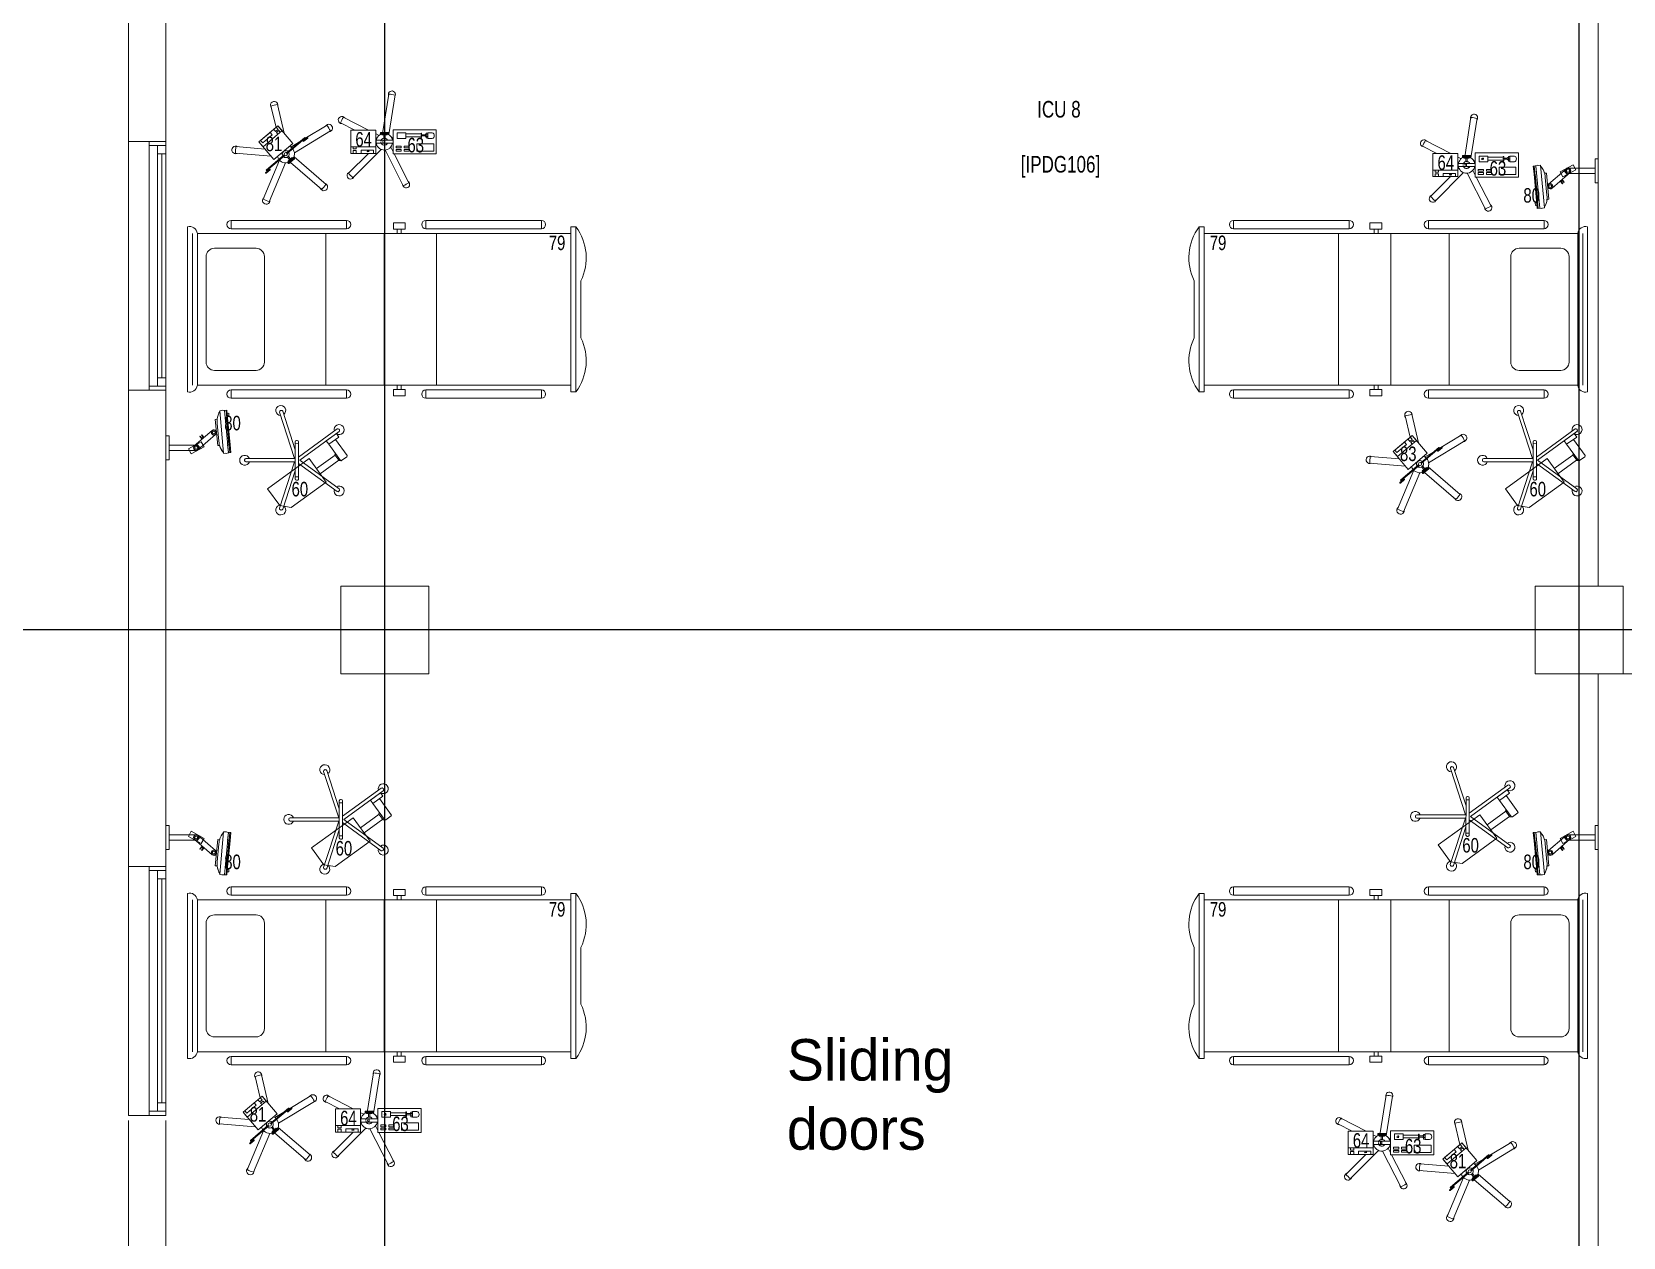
# Model space of a CAD drawing. Header units: metres. Extents: x -18745 to 220762, y -1579758 to -1356048.
# Drawn here: x 98487 to 108078, y -1422347 to -1415083 of the extents above; entities that cross this region are included whole.
import ezdxf

# ---------------------------------------------------------------- set-up
doc = ezdxf.new("R2010")
doc.units = ezdxf.units.M
doc.layers.get('0').update_dxf_attribs({"lineweight": 0})
for name, color, linetype, lineweight in [('A-100 - Copy$0$72_EGR_BASE_TEXT', 8, 'Continuous', 0), ('A-100 - Copy$0$Aluminum', 8, 'Continuous', 0), ('A-100 - Copy$0$Medical Equipment and Furniture', 8, 'Continuous', 0), ('A-100 - Copy$0$Medical Equipment and Furniture1', 8, 'Continuous', 5), ('A-100 - Copy$0$Medical Equipment and Furniture2', 8, 'Continuous', 13), ('A-100 - Copy$0$Proj', 8, 'Continuous', 0), ('A-100 - Copy$0$Structure', 8, 'Continuous', 9), ('A-100 - Copy$0$Walls', 8, 'Continuous', 0), ('A-100 - Copy$0$ZCMURBAJO', 8, 'Continuous', 0)]:
    doc.layers.add(name, color=color, linetype=linetype, lineweight=lineweight)
doc.layers.add('A-100 - Copy$0$axes', color=8, linetype='Continuous')
doc.styles.add('A-100 - Copy$0$list_ghTextstyle', font='romans.shx', dxfattribs={"height": 0.25})
doc.styles.add('A-100 - Copy$0$Standard', font='GOTHIC.TTF')
doc.styles.add('A-100 - Copy$0$X3G_ENTITY_257CFD', font='swisscl.ttf', dxfattribs={"height": 200})
doc.styles.add('A-100 - Copy$0$X3G_ENTITY_2587EA', font='swisscl.ttf', dxfattribs={"height": 200})

# ---------------------------------------------------------------- blocks, each defined once
blk = doc.blocks.new('A-100 - Copy$0$IC.1')
at = {"layer": 'A-100 - Copy$0$Medical Equipment and Furniture1'}
for p, q in [((42.4872, -10.88), (41.4928, -10.88)), ((42.4472, -10.91), (41.5328, -10.91)), ((42.4472, -10.91), (41.5328, -10.91)), ((42.4472, -10.91), (41.5328, -10.91)), ((41.5328, -10.94), (41.5328, -13.1914)), ((42.4472, -10.94), (41.5328, -10.94)), ((42.3077, -10.9923), (41.6724, -10.9923)), ((42.4472, -13.1914), (42.4472, -10.94)), ((41.6224, -11.0423), (41.6224, -11.2937)), ((42.3577, -11.2937), (42.3577, -11.0423)), ((41.4542, -11.1429), (41.4542, -11.8396)), ((41.4542, -11.1429), (41.5042, -11.1429)), ((41.5042, -11.1429), (41.5042, -11.8396)), ((42.4759, -11.1429), (42.5259, -11.1429)), ((42.4759, -11.8396), (42.4759, -11.1429)), ((42.5259, -11.8396), (42.5259, -11.1429)), ((42.3077, -11.3437), (41.6724, -11.3437)), ((41.5328, -11.7137), (42.4472, -11.7137)), ((41.4542, -11.8396), (41.5042, -11.8396)), ((42.4759, -11.8396), (42.5259, -11.8396)), ((41.5328, -12.0657), (42.4472, -12.0657)), ((41.4542, -12.3172), (41.4542, -13.0139)), ((41.4542, -12.3172), (41.5042, -12.3172)), ((41.5042, -12.3172), (41.5042, -13.0139)), ((42.4759, -12.3172), (42.5259, -12.3172)), ((42.4759, -13.0139), (42.4759, -12.3172)), ((42.5259, -13.0139), (42.5259, -12.3172)), ((41.5328, -12.3807), (42.4472, -12.3807)), ((41.4542, -13.0139), (41.5042, -13.0139)), ((42.4759, -13.0139), (42.5259, -13.0139)), ((41.4928, -13.1914), (42.4872, -13.1914)), ((41.4928, -13.2214), (41.4928, -13.1914)), ((41.4928, -13.2214), (42.4872, -13.2214)), ((42.4872, -13.2214), (42.4872, -13.1914)), ((41.8192, -13.2514), (42.1609, -13.2514))]:
    blk.add_line(p, q, dxfattribs=at)
for points in [[(41.4689, -12.1927), (41.4689, -12.1212), (41.5064, -12.1212), (41.5064, -12.1927)], [(41.5064, -12.1674), (41.5064, -12.1434), (41.5328, -12.1434), (41.5328, -12.1674)], [(42.4737, -12.1674), (42.4737, -12.1434), (42.4472, -12.1434), (42.4472, -12.1674)], [(42.5112, -12.1927), (42.5112, -12.1212), (42.4737, -12.1212), (42.4737, -12.1927)]]:
    blk.add_lwpolyline(points, close=True, dxfattribs=at)
for centre, radius, start, end in [((41.539, -10.8926), 0.0478, 164.74006, 262.64007), ((42.4411, -10.8926), 0.0478, 277.35993, 15.25994), ((41.6724, -11.0423), 0.05, 90, 180), ((42.3077, -11.0423), 0.05, 0, 90), ((41.4792, -11.1429), 0.025, 0, 180), ((42.5009, -11.1429), 0.025, 0, 180), ((41.6724, -11.2937), 0.05, 180, 270), ((42.3077, -11.2937), 0.05, 270, 0), ((41.4792, -11.8396), 0.025, 180, 0), ((42.5009, -11.8396), 0.025, 180, 0), ((41.4792, -12.3172), 0.025, 0, 180), ((42.5009, -12.3172), 0.025, 0, 180), ((41.4792, -13.0139), 0.025, 180, 0), ((42.5009, -13.0139), 0.025, 180, 0), ((41.6806, -12.9691), 0.3145, 233.34878, 296.14643), ((42.2995, -12.9691), 0.3145, 243.85357, 306.65122)]:
    blk.add_arc(centre, radius, start, end, dxfattribs=at)
blk = doc.blocks.new('A-100 - Copy$0$IC.5')
at = {"layer": 'A-100 - Copy$0$Medical Equipment and Furniture2'}
for points in [[(31.601, -27.8325), (31.5106, -27.9394), (31.3961, -27.8425), (31.4865, -27.7356), (31.601, -27.8325)], [(31.4866, -27.7868), (31.4949, -27.777), (31.4805, -27.7649), (31.4723, -27.7746)]]:
    blk.add_lwpolyline(points, dxfattribs=at)
for points in [[(31.601, -27.8325), (31.5758, -27.8623), (31.4613, -27.7654), (31.4865, -27.7356)], [(31.5118, -27.757), (31.5005, -27.7703), (31.4862, -27.7582), (31.4974, -27.7449)], [(31.5908, -27.8238), (31.5786, -27.8382), (31.5217, -27.79), (31.5338, -27.7757)]]:
    blk.add_lwpolyline(points, close=True, dxfattribs=at)
blk = doc.blocks.new('A-100 - Copy$0$IC.5 on Trolley')
at = {"layer": 'A-100 - Copy$0$Medical Equipment and Furniture1'}
for p, q in [((31.4491, -27.7798), (31.4897, -27.6072)), ((31.4983, -27.7455), (31.5287, -27.6163)), ((31.3877, -27.8988), (31.1701, -27.7668)), ((31.3241, -27.8134), (31.1908, -27.7326)), ((31.3299, -27.8295), (31.307, -27.8101)), ((31.3331, -27.8257), (31.3102, -27.8063)), ((31.4309, -27.9028), (31.3236, -27.812)), ((31.4342, -27.899), (31.3268, -27.8081)), ((31.4084, -27.8646), (31.3558, -27.8327)), ((31.4203, -27.9024), (31.4217, -27.8961)), ((31.4224, -27.8955), (31.4217, -27.8961)), ((31.4267, -27.8918), (31.4262, -27.8922)), ((31.4381, -27.887), (31.4445, -27.8865)), ((31.4501, -27.8899), (31.4445, -27.8865)), ((31.4582, -27.8992), (31.4607, -27.9052)), ((31.4592, -27.9115), (31.4607, -27.9052)), ((31.5272, -27.9198), (31.7436, -27.9018)), ((31.5637, -27.8766), (31.7403, -27.8619)), ((31.3897, -27.9237), (31.1969, -28.0898)), ((31.4119, -27.9573), (31.223, -28.1201)), ((31.4213, -27.9147), (31.4238, -27.9207)), ((31.4293, -27.9241), (31.4238, -27.9207)), ((31.4401, -27.9597), (31.5386, -28.1944)), ((31.4414, -27.9269), (31.4479, -27.9264)), ((31.4453, -27.9149), (31.5526, -28.0058)), ((31.4528, -27.9221), (31.4479, -27.9264)), ((31.4485, -27.9111), (31.5558, -28.002)), ((31.477, -27.9442), (31.5755, -28.1789)), ((31.49, -27.9229), (31.491, -27.9228)), ((31.5343, -28.0025), (31.5572, -28.0219)), ((31.5375, -27.9987), (31.5604, -28.0181))]:
    blk.add_line(p, q, dxfattribs=at)
for points in [[(31.42, -27.9642), (31.3865, -27.9358)], [(31.3935, -27.9276), (31.427, -27.956)], [(31.4291, -27.9251), (31.416, -27.9407), (31.4104, -27.936), (31.4235, -27.9204)]]:
    blk.add_lwpolyline(points, dxfattribs=at)
blk.add_lwpolyline([(31.4257, -27.949), (31.4227, -27.9524), (31.3977, -27.9312), (31.4006, -27.9278)], close=True, dxfattribs=at)
blk.add_circle((31.4397, -27.907), 0.00972, dxfattribs=at)
for centre, radius, start, end in [((31.5092, -27.6118), 0.0225, 319.48845, 194.02054), ((31.4397, -27.907), 0.3033, 72.97321, 80.53577), ((31.1804, -27.7497), 0.0225, 31.48845, 266.02054), ((31.4397, -27.907), 0.3033, 144.97321, 152.53577), ((31.3086, -27.8082), 0.0025, 49.75449, 229.75449), ((31.3216, -27.8134), 0.0025, 269.57621, 49.75449), ((31.3252, -27.8101), 0.0025, 49.75449, 229.75449), ((31.3315, -27.8276), 0.0025, 229.75449, 49.75449), ((31.3343, -27.8243), 0.0025, 49.75449, 187.05013), ((31.4397, -27.907), 0.0527, 116.24338, 202.9382), ((31.4397, -27.907), 0.021, 146.58208, 312.9269), ((31.4397, -27.907), 0.021, 326.58208, 132.9269), ((31.7419, -27.8818), 0.0225, 247.48845, 122.02054), ((31.4397, -27.907), 0.3033, 0.97321, 8.53577), ((31.4397, -27.907), 0.0527, 256.57079, 343.2656), ((31.5359, -28.0006), 0.0025, 49.75449, 229.75449), ((31.5387, -27.9973), 0.0025, 272.45885, 49.75449), ((31.5515, -28.008), 0.0025, 49.75449, 189.93277), ((31.5542, -28.0039), 0.0025, 229.75449, 49.75449), ((31.21, -28.1049), 0.0225, 103.48845, 338.02054), ((31.4397, -27.907), 0.3033, 216.97321, 224.53577), ((31.5588, -28.02), 0.0025, 229.75449, 49.75449), ((31.557, -28.1866), 0.0225, 175.48845, 50.02054), ((31.4397, -27.907), 0.3033, 288.97321, 296.53577)]:
    blk.add_arc(centre, radius, start, end, dxfattribs=at)
for centre in [(31.39, -27.9317), (31.3942, -27.9353), (31.3984, -27.9388), (31.4026, -27.9424), (31.4067, -27.9459), (31.4109, -27.9495), (31.4151, -27.953), (31.4193, -27.9566), (31.4235, -27.9601)]:
    blk.add_ellipse(centre, major_axis=(0.00347, 0.0041), ratio=0.510594, dxfattribs=at)
blk.add_blockref('A-100 - Copy$0$IC.5', (0, 0), dxfattribs=at)
blk = doc.blocks.new('A-100 - Copy$0$HF12177-P')
for p, q in [((-0.0196, -0.007), (-0.1885, 0.2255)), ((0, 0), (-0.1724, 0.2372)), ((0, 0), (0.1724, 0.2372)), ((0.0196, -0.007), (0.1885, 0.2255)), ((-0.0631, -0.027), (-0.2951, -0.1024)), ((-0.01, -0.0308), (-0.2889, -0.1214)), ((-0.12, -0.015), (-0.12, -0.019)), ((-0.112, -0.007), (0.112, -0.007)), ((-0.112, -0.027), (0.112, -0.027)), ((-0.1, -0.007), (-0.1, -0.027)), ((-0.01, -0.0308), (-0.01, -0.324)), ((0.01, -0.0308), (0.01, -0.324)), ((0.01, -0.0308), (0.2889, -0.1214)), ((0.0631, -0.027), (0.2951, -0.1024)), ((0.1, -0.007), (0.1, -0.027)), ((0.12, -0.015), (0.12, -0.019))]:
    blk.add_line(p, q)
for centre, radius, start, end in [((-0.1852, 0.2378), 0.03, 325.47122, 286.52878), ((-0.1821, 0.2302), 0.008, 126.37327, 216), ((0, -0.017), 0.315, 125.62673, 126.37327), ((-0.1788, 0.2325), 0.008, 36, 125.62673), ((0.1852, 0.2378), 0.03, 253.47122, 214.52878), ((0.1788, 0.2325), 0.008, 54.37327, 144), ((0, -0.017), 0.315, 53.62673, 54.37327), ((0.1821, 0.2302), 0.008, 324, 53.62673), ((-0.2996, -0.1144), 0.03, 37.47122, 358.52878), ((-0.112, -0.015), 0.008, 90, 180), ((-0.112, -0.019), 0.008, 180, 270), ((0.112, -0.015), 0.008, 0, 90), ((0.112, -0.019), 0.008, 270, 0), ((0.2996, -0.1144), 0.03, 181.47122, 142.52878), ((-0.2926, -0.11), 0.008, 108, 197.62673), ((0, -0.017), 0.315, 197.62673, 198.37327), ((-0.2914, -0.1138), 0.008, 198.37327, 288), ((0.2914, -0.1138), 0.008, 252, 341.62673), ((0.2926, -0.11), 0.008, 342.37327, 72), ((0, -0.017), 0.315, 341.62673, 342.37327), ((0, -0.332), 0.03, 109.47122, 70.52878), ((-0.002, -0.324), 0.008, 180, 269.62673), ((0, -0.017), 0.315, 269.62673, 270.37327), ((0.002, -0.324), 0.008, 270.37327, 0)]:
    blk.add_arc(centre, radius, start, end)
blk = doc.blocks.new('A-100 - Copy$0$MONITOR ARM PLAN')
for p, q in [((0.025, -0.49375, 0), (0.025, -0.18375, 0)), ((0.025, -0.18375, 0), (0.2, -0.18375, 0)), ((0.2, -0.44375, 0), (0.2, -0.18375, 0)), ((0.2, -0.44375, 0), (0.15, -0.49375, 0)), ((0.025, -0.49375, 0), (0.15, -0.49375, 0))]:
    blk.add_line(p, q)
at = {"layer": 'A-100 - Copy$0$Medical Equipment and Furniture1'}
for p, q in [((0.025, 0.0375), (0, 0.0375)), ((0, 0.0375), (0, -0.0375)), ((0.025, 0.0375), (0.025, -0.0375)), ((0.145, 0.0125), (0.025, 0.0125)), ((0.15, 0.0075), (0.15, -0.0325)), ((0.025, -0.0375), (0, -0.0375)), ((0.025, -0.0375), (0.145, -0.0375)), ((0.09375, -0.0375), (0.09375, -0.04)), ((0.09875, -0.045), (0.13875, -0.045)), ((0.1, -0.045), (0.1, -0.18375)), ((0.1375, -0.045), (0.1375, -0.18375)), ((0.14375, -0.0375), (0.14375, -0.04))]:
    blk.add_line(p, q, dxfattribs=at)
for centre, start, end in [((0.145, 0.0075, 0), 0, 90), ((0.09875, -0.04), 180, 270), ((0.13875, -0.04), 270, 360), ((0.145, -0.0325), 270, 0)]:
    blk.add_arc(centre, 0.005, start, end, dxfattribs=at)
blk = doc.blocks.new('A-100 - Copy$0$IC.4')
at = {"layer": 'A-100 - Copy$0$Medical Equipment and Furniture1'}
for p, q in [((31.2125, -28.0897), (31.2131, -28.0787)), ((31.2125, -28.0897), (31.2131, -28.0787)), ((31.4683, -28.1146), (31.2135, -28.0909)), ((31.2174, -28.0912), (31.2135, -28.0909)), ((31.2175, -28.0475), (31.214, -28.0706)), ((31.2152, -28.0625), (31.4716, -28.0865)), ((31.2152, -28.0625), (31.2652, -28.0672)), ((31.2167, -28.0528), (31.4722, -28.0766)), ((31.2175, -28.0475), (31.266, -28.052)), ((31.2653, -28.0595), (31.266, -28.0521)), ((31.2653, -28.0595), (31.266, -28.0521)), ((31.2653, -28.0595), (31.4231, -28.0741)), ((31.266, -28.0521), (31.4238, -28.0667)), ((31.4238, -28.0667), (31.4231, -28.0741)), ((31.4238, -28.0667), (31.4233, -28.0721)), ((31.4238, -28.0667), (31.4724, -28.0712)), ((31.4724, -28.0712), (31.4715, -28.0946)), ((31.3256, -28.1392), (31.2451, -28.2325)), ((31.2591, -28.1266), (31.2601, -28.1153)), ((31.2591, -28.1266), (31.2601, -28.1154)), ((31.4169, -28.1412), (31.2591, -28.1266)), ((31.4169, -28.1412), (31.2591, -28.1266)), ((31.2698, -28.2538), (31.3503, -28.1605)), ((31.3924, -28.1291), (31.2853, -28.1192)), ((31.4179, -28.13), (31.4169, -28.1412)), ((31.4179, -28.13), (31.4169, -28.1412)), ((31.4683, -28.1146), (31.4643, -28.1143)), ((31.4709, -28.1027), (31.4695, -28.1137)), ((31.4709, -28.1027), (31.4695, -28.1137)), ((31.2095, -28.2871), (31.2519, -28.209)), ((31.2401, -28.3037), (31.2095, -28.2871)), ((31.2451, -28.2325), (31.2297, -28.2503)), ((31.2297, -28.2503), (31.2297, -28.4193)), ((31.2826, -28.2257), (31.2401, -28.3037)), ((31.2451, -28.2325), (31.2698, -28.2538)), ((31.2519, -28.209), (31.2826, -28.2257)), ((31.2623, -28.2624), (31.2698, -28.2538)), ((31.2623, -28.4193), (31.2623, -28.2564)), ((31.2985, -28.2206), (31.3144, -28.2343)), ((31.3049, -28.2217), (31.3107, -28.2149)), ((31.3166, -28.2318), (31.3049, -28.2217)), ((31.3087, -28.2087), (31.3246, -28.2225)), ((31.3224, -28.225), (31.3107, -28.2149)), ((31.3144, -28.2343), (31.3166, -28.2318)), ((31.3246, -28.2225), (31.3224, -28.225)), ((31.2623, -28.3628), (31.2623, -28.3284)), ((31.2297, -28.4193), (31.2623, -28.4193))]:
    blk.add_line(p, q, dxfattribs=at)
for points in [[(31.4384, -28.0681), (31.4536, -28.0695), (31.4545, -28.0605), (31.4392, -28.0591)], [(31.3181, -28.4193), (31.3181, -28.4389), (31.174, -28.4389), (31.174, -28.4193)]]:
    blk.add_lwpolyline(points, close=True, dxfattribs=at)
for centre, radius in [((31.338, -28.1499), 0.0146), ((31.338, -28.1499), 0.00861), ((31.246, -28.2564), 0.0146), ((31.246, -28.2564), 0.00861)]:
    blk.add_circle(centre, radius, dxfattribs=at)
for centre, radius, start, end in [((31.2197, -28.0753), 0.00743, 140.48168, 206.73229), ((31.2197, -28.0753), 0.00743, 140.48168, 206.73229), ((31.2136, -28.0897), 0.00112, 176.66877, 264.66879), ((31.2136, -28.0897), 0.00112, 176.66877, 264.66879), ((31.2885, -28.0151), 0.1042, 226.96619, 268.29174), ((31.2885, -28.0151), 0.1042, 226.96612, 254.21293), ((31.4648, -28.0982), 0.00761, 323.47742, 27.98418), ((31.4648, -28.0982), 0.00761, 323.47742, 27.98418), ((31.338, -28.1499), 0.0163, 319.18704, 139.18704), ((31.4085, -28.0262), 0.1042, 261.09392, 302.33649), ((31.4085, -28.0262), 0.1042, 275.17127, 302.33649), ((31.4684, -28.1135), 0.00113, 264.64594, 352.35028), ((31.4684, -28.1135), 0.00113, 264.64594, 352.35028), ((31.246, -28.2564), 0.0163, 180, 0)]:
    blk.add_arc(centre, radius, start, end, dxfattribs=at)
blk = doc.blocks.new('A-100 - Copy$0$Syringe')
at = {"layer": 'A-100 - Copy$0$Medical Equipment and Furniture2'}
for points in [[(42.9739, -11.5277), (42.7139, -11.5277), (42.7139, -11.3827), (42.9739, -11.3827), (42.9739, -11.5277)], [(42.7384, -11.5086), (42.7658, -11.5086), (42.7658, -11.475), (42.7384, -11.475)], [(42.779, -11.4899), (42.779, -11.487), (42.7748, -11.487), (42.7748, -11.5), (42.779, -11.5), (42.779, -11.497)], [(42.8023, -11.4899), (42.779, -11.4899)], [(42.779, -11.497), (42.8023, -11.497)], [(42.8055, -11.4851), (42.8055, -11.48), (42.8023, -11.48), (42.8023, -11.5069), (42.8055, -11.5069), (42.8055, -11.5019)], [(42.8055, -11.5019), (42.8984, -11.5019), (42.8984, -11.4851), (42.8055, -11.4851)], [(42.8055, -11.4899), (42.8055, -11.497)], [(42.8055, -11.497), (42.8055, -11.4899)], [(42.8055, -11.497), (42.8055, -11.4899)]]:
    blk.add_lwpolyline(points, dxfattribs=at)
for points in [[(42.8312, -11.3974), (42.7289, -11.3974), (42.7289, -11.4415), (42.8312, -11.4415)], [(42.9073, -11.3985), (42.8765, -11.3985), (42.8765, -11.4091), (42.9073, -11.4091)], [(42.956, -11.3985), (42.9252, -11.3985), (42.9252, -11.4091), (42.956, -11.4091)], [(42.7748, -11.487), (42.7658, -11.487), (42.7658, -11.4777), (42.7748, -11.4777)], [(42.7748, -11.4967), (42.7658, -11.4967), (42.7658, -11.5059), (42.7748, -11.5059)], [(42.9073, -11.4175), (42.8765, -11.4175), (42.8765, -11.4281), (42.9073, -11.4281)], [(42.9498, -11.475), (42.8984, -11.475), (42.8984, -11.5086), (42.9498, -11.5086)], [(42.956, -11.4175), (42.9252, -11.4175), (42.9252, -11.4281), (42.956, -11.4281)]]:
    blk.add_lwpolyline(points, close=True, dxfattribs=at)
at = {"layer": 'A-100 - Copy$0$Medical Equipment and Furniture2', "extrusion": (0, 0, -1)}
blk.add_ellipse((42.7384, -11.4918), major_axis=(0, 0.0168), ratio=0.733735, start_param=3.141593, end_param=6.283185, dxfattribs=at)
blk = doc.blocks.new('A-100 - Copy$0$Infusion')
at = {"layer": 'A-100 - Copy$0$Medical Equipment and Furniture2'}
for points in [[(43.0793, -11.3852), (43.0793, -11.5252), (43.2293, -11.5252), (43.2293, -11.3852), (43.0793, -11.3852)], [(43.1962, -11.4242), (43.1962, -11.4114), (43.215, -11.4114), (43.215, -11.4242)]]:
    blk.add_lwpolyline(points, dxfattribs=at)
for points in [[(43.0793, -11.3852), (43.0793, -11.4242), (43.2293, -11.4242), (43.2293, -11.3852)], [(43.0927, -11.3852), (43.0927, -11.404), (43.1673, -11.404), (43.1673, -11.3852)], [(43.1962, -11.3852), (43.1962, -11.4027), (43.215, -11.4027), (43.215, -11.3852)]]:
    blk.add_lwpolyline(points, close=True, dxfattribs=at)
blk = doc.blocks.new('A-100 - Copy$0$Infusion Syringe')
at = {"layer": 'A-100 - Copy$0$Medical Equipment and Furniture1'}
for p, q in [((42.9683, -11.3827), (42.8788, -11.2071)), ((43.0225, -11.4053), (42.9127, -11.1899)), ((43.0459, -11.409), (43.2169, -11.238)), ((43.1234, -11.3852), (43.2437, -11.2649)), ((42.9886, -11.4225), (42.9765, -11.3988)), ((43.0006, -11.498), (42.9627, -11.7368)), ((42.9753, -11.4431), (42.9739, -11.4433)), ((42.9838, -11.4812), (42.9765, -11.4824)), ((43.0381, -11.5039), (43.0003, -11.7427)), ((43.0124, -11.4411), (43.017, -11.4365)), ((43.0234, -11.4354), (43.017, -11.4365)), ((43.0175, -11.473), (43.0233, -11.476)), ((43.0297, -11.4749), (43.0233, -11.476)), ((43.0357, -11.4374), (43.0414, -11.4403)), ((43.0407, -11.4693), (43.0453, -11.4647)), ((43.0444, -11.4461), (43.0414, -11.4403)), ((43.0463, -11.4583), (43.0453, -11.4647)), ((43.0592, -11.4932), (43.0766, -11.502)), ((43.0728, -11.4359), (43.0766, -11.432)), ((43.0791, -11.4595), (43.0793, -11.4596)), ((43.1221, -11.5252), (43.2746, -11.6029)), ((43.2058, -11.5252), (43.2919, -11.5691))]:
    blk.add_line(p, q, dxfattribs=at)
for points in [[(43.0266, -11.4455), (43.0266, -11.4649), (42.9739, -11.4649), (42.9739, -11.4455)], [(43.043, -11.4963), (43.043, -11.5009), (43.0102, -11.5009), (43.0102, -11.4963)], [(43.0266, -11.4455), (43.0266, -11.4649), (43.0793, -11.4649), (43.0793, -11.4455)]]:
    blk.add_lwpolyline(points, close=True, dxfattribs=at)
for points in [[(43.0046, -11.5009), (43.0485, -11.5009)], [(43.0302, -11.4759), (43.0302, -11.4963), (43.0229, -11.4963), (43.0229, -11.4759)], [(43.0485, -11.5116), (43.0046, -11.5116)]]:
    blk.add_lwpolyline(points, dxfattribs=at)
for centre, radius, start, end in [((42.8958, -11.1985), 0.0214, 359.73396, 234.26604), ((43.0266, -11.4552), 0.2881, 113.21872, 120.78128), ((43.2303, -11.2515), 0.0214, 287.73396, 162.26604), ((43.0266, -11.4552), 0.2881, 41.21872, 48.78128), ((43.0266, -11.4552), 0.0501, 296.81629, 169.37144), ((43.0266, -11.4552), 0.0501, 190.62856, 243.18371), ((43.0266, -11.4552), 0.021, 6.82759, 152.46157), ((43.0266, -11.4552), 0.021, 207.53843, 353.17241), ((43.0266, -11.4552), 0.00972, 270, 90), ((43.2833, -11.586), 0.0214, 215.73396, 90.26604), ((43.0266, -11.4552), 0.2881, 329.21872, 336.78128), ((42.9815, -11.7398), 0.0214, 143.73396, 18.26604), ((43.0266, -11.4552), 0.2881, 257.21872, 264.78128)]:
    blk.add_arc(centre, radius, start, end, dxfattribs=at)
for centre in [(43.0046, -11.5062), (43.0101, -11.5062), (43.0156, -11.5062), (43.0211, -11.5062), (43.0266, -11.5062), (43.0321, -11.5062), (43.0375, -11.5062), (43.043, -11.5062), (43.0485, -11.5062)]:
    blk.add_ellipse(centre, major_axis=(0, -0.00537), ratio=0.510594, start_param=3.141593, end_param=9.424778, dxfattribs=at)
for name in ['A-100 - Copy$0$Syringe', 'A-100 - Copy$0$Infusion']:
    blk.add_blockref(name, (0, 0), dxfattribs=at)
blk = doc.blocks.new('A-100 - Copy')
at = {"layer": 'A-100 - Copy$0$Aluminum'}
for p, q in [((99195.3, -1415743.2, 2.4), (99195.3, -1417243.2, 2.4)), ((99195.3, -1415768.2, 2.4), (99295.3, -1415768.2, 2.4)), ((99245.3, -1415768.2, 2.4), (99245.3, -1417218.2, 2.4)), ((99245.3, -1415818.2, 2.4), (99295.3, -1415818.2, 2.4)), ((99270.3, -1417168.2, 2.4), (99270.3, -1415818.2, 2.4)), ((99295.3, -1415743.2, 2.4), (99295.3, -1417243.2, 2.4)), ((99245.3, -1417168.2, 2.4), (99295.3, -1417168.2, 2.4)), ((99195.3, -1417218.2, 2.4), (99295.3, -1417218.2, 2.4)), ((99195.3, -1421613.2, 2.4), (99195.3, -1420113.2, 2.4)), ((99195.3, -1420138.2, 2.4), (99295.3, -1420138.2, 2.4)), ((99245.3, -1421588.2, 2.4), (99245.3, -1420138.2, 2.4)), ((99295.3, -1421613.2, 2.4), (99295.3, -1420113.2, 2.4)), ((99245.3, -1420188.2, 2.4), (99295.3, -1420188.2, 2.4)), ((99270.3, -1420188.2, 2.4), (99270.3, -1421538.2, 2.4)), ((99245.3, -1421538.2, 2.4), (99295.3, -1421538.2, 2.4)), ((99195.3, -1421588.2, 2.4), (99295.3, -1421588.2, 2.4))]:
    blk.add_line(p, q, dxfattribs=at)
at = {"layer": 'A-100 - Copy$0$axes'}
for p, q in [((100615.3, -1477297.4, 2.4), (100615.3, -1366691.8, 2.4)), ((107813.3, -1477297.4, 0), (107813.3, -1366691.8, 0)), ((178940.3, -1418687.7, 2.4), (96042.2, -1418687.7, 2.4))]:
    blk.add_line(p, q, dxfattribs=at)
at = {"layer": 'A-100 - Copy$0$Proj'}
for p, q in [((99070.3, -1417243.2, 2.4), (99070.3, -1415743.2, 2.4)), ((99070.3, -1420113.2, 2.4), (99070.3, -1421613.2, 2.4))]:
    blk.add_line(p, q, dxfattribs=at)
at = {"layer": 'A-100 - Copy$0$Structure'}
for points, elevation in [([(100350.3, -1418952.7), (100880.3, -1418952.7), (100880.3, -1418422.7), (100350.3, -1418422.7)], 2.4), ([(107548.3, -1418952.7), (108078.3, -1418952.7), (108078.3, -1418422.7), (107548.3, -1418422.7)], 0)]:
    blk.add_lwpolyline(points, close=True, dxfattribs=dict(at, elevation=elevation))
at = {"layer": 'A-100 - Copy$0$Walls'}
for p, q in [((99070.3, -1415743.2, 2.4), (99070.3, -1414153.2, 2.4)), ((99295.3, -1414153.2, 2.4), (99295.3, -1415743.2, 2.4)), ((99295.3, -1415743.2, 2.4), (99070.3, -1415743.2, 2.4)), ((99295.3, -1417243.2, 2.4), (99070.3, -1417243.2, 2.4)), ((99070.3, -1420113.2, 2.4), (99070.3, -1417243.2, 2.4)), ((99295.3, -1420113.2, 2.4), (99295.3, -1417243.2, 2.4)), ((108068.3, -1418952.7, 2.4), (112616.9, -1418952.7, 2.4)), ((99295.3, -1420113.2, 2.4), (99070.3, -1420113.2, 2.4)), ((99295.3, -1421613.2, 2.4), (99070.3, -1421613.2, 2.4)), ((99070.3, -1423233.2, 2.4), (99070.3, -1421643.2, 2.4)), ((99295.3, -1422591.4, 2.4), (99295.3, -1421643.2, 2.4))]:
    blk.add_line(p, q, dxfattribs=at)
at = {"layer": 'A-100 - Copy$0$Walls', "elevation": 0}
for points in [[(107928.3, -1411753.2), (107928.3, -1418422.7)], [(107928.3, -1422591.4), (107928.3, -1418952.7)]]:
    blk.add_lwpolyline(points, dxfattribs=at)
at = {"layer": 'A-100 - Copy$0$Medical Equipment and Furniture'}
for name, p, xscale, yscale, zscale, rotation in [('A-100 - Copy$0$Infusion Syringe', (143638.9, -1427200.4, 2.4), 1000, 1000, 1000, 180), ('A-100 - Copy$0$Infusion Syringe', (150161.1, -1427340.6, 2.4), 1000, 1000, 1000, 180), ('A-100 - Copy$0$IC.4', (79489.3, -1384674.8, 0), -1000.000000000003, 1000.000000000003, 1000, 90), ('A-100 - Copy$0$IC.1', (88545.1, -1458745.4, 0), 1000.000000000003, 1000.000000000003, 1000.000000000003, 90), ('A-100 - Copy$0$IC.1', (118744.2, -1458745.4, 0), -1000, 1000, 1000, 270), ('A-100 - Copy$0$IC.4', (127734.2, -1448835.8, 2.4), -1000, 1000, 1000, 270), ('A-100 - Copy$0$MONITOR ARM PLAN', (100292.4, -1417526.6, 0), 1000, 1000, 1000, 305.9850316752795), ('A-100 - Copy$0$MONITOR ARM PLAN', (107753.2, -1417526.6, 0), 1000, 1000, 1000, 305.9850316752795), ('A-100 - Copy$0$MONITOR ARM PLAN', (107348.5, -1419673.1, 0), 1000, 1000, 1000, 305.9850316752795), ('A-100 - Copy$0$MONITOR ARM PLAN', (100558, -1419690.9, 0), 1000, 1000, 1000, 305.9850316752795), ('A-100 - Copy$0$IC.4', (127734.2, -1388691.6, 2.4), 1000, 1000, 1000, 270), ('A-100 - Copy$0$IC.4', (79489.3, -1388691.6, 0), -1000.000000000003, 1000.000000000003, 1000, 90), ('A-100 - Copy$0$IC.1', (88545.1, -1462762.1, 0), 1000.000000000003, 1000.000000000003, 1000.000000000003, 90), ('A-100 - Copy$0$IC.1', (118744.2, -1462762.1, 0), -1000, 1000, 1000, 270), ('A-100 - Copy$0$Infusion Syringe', (143547, -1433098.8, 2.4), 1000, 1000, 1000, 180), ('A-100 - Copy$0$Infusion Syringe', (149650.4, -1433233.6, 2.4), 1000, 1000, 1000, 180)]:
    blk.add_blockref(name, p, dxfattribs=dict(at, xscale=xscale, yscale=yscale, zscale=zscale, rotation=rotation))
at = {"layer": 'A-100 - Copy$0$Medical Equipment and Furniture', "xscale": -1000, "yscale": 1000, "zscale": 1000}
for p in [(131457.2, -1387913.1, 0), (138293.5, -1389780.6, -2.4), (131361.1, -1393761.6, 0), (138593.1, -1394043.4, 2.4)]:
    blk.add_blockref('A-100 - Copy$0$IC.5 on Trolley', p, dxfattribs=at)
at = {"layer": 'A-100 - Copy$0$Medical Equipment and Furniture', "extrusion": (-1.92689e-13, -1.39405e-12, -1), "xscale": -1000.000000000001, "yscale": 1000.000000000001, "zscale": -1000.000000000001, "rotation": 90.01496832471715}
for p in [(-100101.9, -1417664.9, 0), (-107562.7, -1417664.9, 0), (-100367.4, -1419829.3, 0), (-107158, -1419811.4, 0)]:
    blk.add_blockref('A-100 - Copy$0$HF12177-P', p, dxfattribs=at)
at = {"layer": 'A-100 - Copy$0$72_EGR_BASE_TEXT', "char_height": 100, "attachment_point": 2, "style": 'A-100 - Copy$0$X3G_ENTITY_2587EA'}
for s, insert in [('ICU 8', (104677.5, -1415499.5, 2.4)), ('[IPDG106]', (104686.9, -1415831.1, 2.4))]:
    blk.add_mtext(s, dxfattribs=dict(at, insert=insert))
at = {"layer": 'A-100 - Copy$0$Medical Equipment and Furniture', "style": 'A-100 - Copy$0$list_ghTextstyle'}
for s, p in [('x4', (100507.3, -1415806.6, 0)), ('x2', (107223.3, -1415852.8, 2.4)), ('x3', (107029.6, -1415946.8, 0)), ('x2', (100609.2, -1421610.9, 2.4)), ('x4', (100415.4, -1421704.9, 0)), ('x2', (106712.6, -1421745.8, 2.4)), ('x4', (106518.9, -1421839.7, 0))]:
    blk.add_text(s, height=9, dxfattribs=at).set_placement(p)
at = {"layer": 'A-100 - Copy$0$Medical Equipment and Furniture', "char_height": 87.47, "style": 'A-100 - Copy$0$X3G_ENTITY_257CFD'}
for s, insert, attachment_point in [('81', (99946.6, -1415714.6, 2.4), 2), ('64', (100487.1, -1415687.1, 2.4), 2), ('63', (100801.1, -1415721.9, 4.7), 2), ('64', (107009.3, -1415827.3, 2.4), 2), ('63', (107323.4, -1415862.1, 4.7), 2), ('80', (107526.8, -1416024.8, 2.4), 2), ('79', (101652.8, -1416311, 0), 2), ('79', (105636.6, -1416311, 0), 2), ('80', (99696.8, -1417485.9, 4.7), 8), ('83', (106782.9, -1417582.1, 0), 2), ('60', (100102.6, -1417795.1, 0), 2), ('60', (107563.4, -1417795.1, 0), 2), ('60', (107158.7, -1419941.6, 0), 2), ('80', (99696.8, -1420041.5, 4.7), 2), ('60', (100368.1, -1419959.5, 0), 2), ('80', (107526.8, -1420041.5, 2.4), 2), ('79', (101652.8, -1420327.7, 0), 2), ('79', (105636.6, -1420327.7, 0), 2), ('81', (99850.5, -1421563.1, 2.4), 2), ('64', (100395.2, -1421585.4, 2.4), 2), ('63', (100709.3, -1421620.2, 4.7), 2), ('64', (106498.6, -1421720.2, 2.4), 2), ('63', (106812.7, -1421755, 4.7), 2), ('81', (107082.5, -1421844.9, 4.7), 2)]:
    blk.add_mtext(s, dxfattribs=dict(at, insert=insert, attachment_point=attachment_point))
at = {"layer": 'A-100 - Copy$0$ZCMURBAJO', "insert": (103038, -1421153.1, 2.4), "char_height": 250, "attachment_point": 1, "style": 'A-100 - Copy$0$Standard'}
blk.add_mtext_dynamic_manual_height_columns('Sliding doors', width=242.325, gutter_width=1, heights=[0], dxfattribs=at)

msp = doc.modelspace()

# ---------------------------------------------------------------- block references
msp.add_blockref('A-100 - Copy', (0, 0))

doc.saveas('drawing.dxf')
